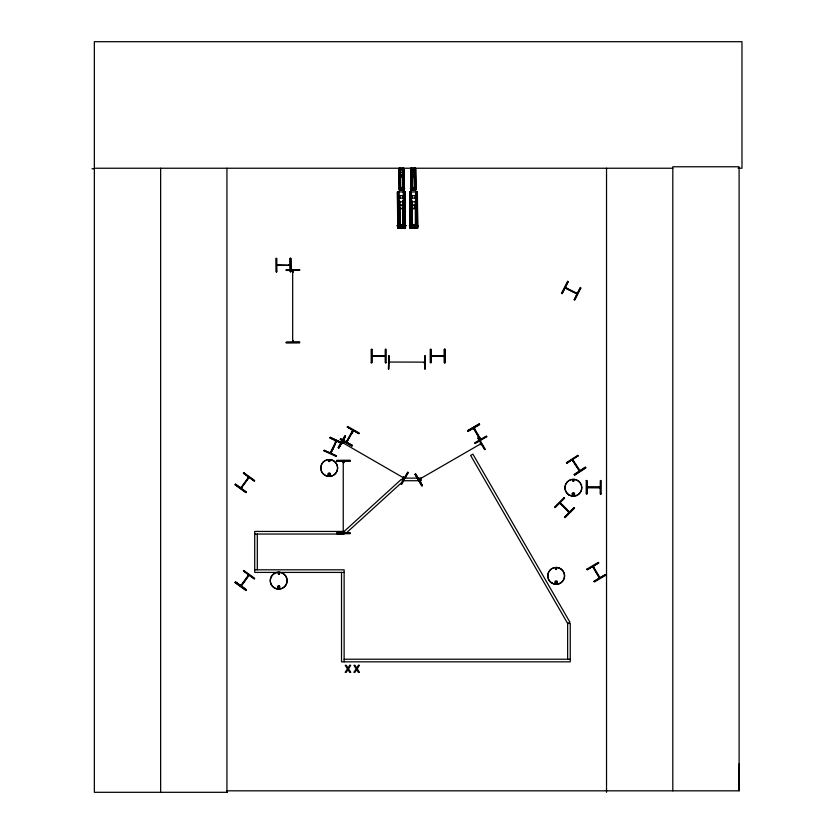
<?xml version="1.0" encoding="UTF-8"?>
<svg xmlns="http://www.w3.org/2000/svg" width="834" height="834" viewBox="0 0 834 834"><rect width="100%" height="100%" fill="white"/><g stroke="black" fill="none" stroke-linecap="round" stroke-linejoin="round"><path stroke-width="1.25" d="M739.195 763.694L739.101 790.83L226.942 790.83L226.931 792.3L226.931 168.239M342.086 442.427L343.264 443.135L343.441 442.427M404.511 477.851L403.218 477.111L404.281 478.257M346.246 441.937L346.808 440.696L347.319 440.988M560.135 502.819L560.406 504.007L560.928 503.486M569.372 512.045L560.271 502.819M292.588 271.811L292.671 270.404M293.214 271.853L293.203 270.435M292.578 342.138L292.661 340.72M293.214 342.169L293.203 340.762L292.598 341.002M343.858 462.38L343.149 462.589L343.243 461.181M343.149 532.905L343.702 531.498L343.785 532.947M278.295 573.594L278.983 573.99L278.441 573.448M279.338 573.865C278.275 571.04 277.534 576.158 279.421 573.698M277.785 586.928C280.182 583.904 279.109 590.191 277.92 586.719M329.545 461.119L328.804 460.921L329.618 461.035M328.398 474.265C330.942 471.346 329.138 477.642 328.513 473.858M555.454 568.705C556.685 571.571 557.216 566.442 555.507 568.903M555.767 568.788L556.455 569.195L555.913 568.652M572.666 480.582C573.886 483.439 574.418 478.32 572.708 480.77M573.719 480.864L572.979 480.665L573.729 480.77M241.975 487.296L241.495 486.837L240.776 487.921M241.912 585.051L241.464 584.561L240.776 585.718M418.929 479.529L480.999 443.688L481.145 444.23M418.949 479.404C420.044 477.788 421.034 479.863 419.231 479.967M481.218 444.157L479.831 444.376L481.114 443.625M292.609 270.685L293.276 270.675M292.682 271.894L293.214 271.613M292.661 340.866L292.671 342.076L293.203 341.93M343.17 461.463L343.712 462.526L343.775 461.212M343.17 531.779L343.775 531.779M343.233 531.644L343.243 532.853L343.775 532.707M331.411 451.736C330.431 450.871 329.618 453.3 330.994 453.039L336.488 441.04L330.796 452.883M336.227 441.238L330.618 453.112M424.735 362.727L424.026 362.738L424.61 362.727M414.258 227.807L413.351 227.828M335.164 441.77L335.727 442.354M573.406 460.566L572.802 460.837M346.318 441.655L346.788 442.03L347.434 440.988M352.188 431.387L353.449 430.594M592.786 566.797L599.573 578.045L599.948 577.493M474.379 429.343L473.67 428.238L474.233 428.019M480.311 438.277C478.987 437.506 480.113 440.498 480.759 439.205M424.61 362.123L388.988 362.05M389.499 362.696L388.988 362.123M572.677 493.603L572.604 494.208M413.685 188.713L413.007 188.692M241.422 488.057L240.88 487.661M241.912 487.254L241.37 486.858M248.907 477.601C248 476.37 247.948 478.706 248.136 478.539M240.838 585.551L248.636 574.855M247.823 575.887L248.355 576.148M332.193 450.568L335.393 443.563M323.999 450.892L324.311 450.214M335.8 440.727L335.602 442.281M330.254 452.789L336.196 441.113M567.631 281.36L561.511 293.287L562.168 293.631L568.235 281.663L567.579 281.329M562.085 293.589L568.069 281.579M565.233 288.084L565.588 287.501M566.442 288.7L566.64 288.032L565.306 287.438M575.658 293.37L576.252 292.838L577.274 293.505M576.784 293.86L577.055 293.318M574.303 299.781L580.287 287.772M580.808 288.043L574.793 300.031L574.136 299.698L580.203 287.73L580.871 288.074M247.813 477.955L248.251 478.633M276.721 264.889L278.212 265.348L276.721 265.358M572.26 459.743L579.442 470.856M578.733 469.803L580.016 470.657M371.922 355.784L373.413 356.243M586.938 487.004L588.293 486.879L588.564 487.609M347.257 427.071L347.622 426.424L359.277 433.054L358.912 433.711L347.267 427.05L359.006 433.544M338.239 447.608L344.869 435.953L345.516 436.318L338.885 447.973L338.239 447.608L344.922 435.984M338.729 447.889L345.359 436.224M338.802 447.931L345.443 436.276M343.41 442.479L343.264 443.021L342.294 442.552M352.876 430.271L352.104 431.387L352.667 431.939M346.318 441.812L352.813 430.396L346.725 442.041M352.282 445.366L351.906 446.013L340.251 439.382L340.616 438.736L352.261 445.387L340.522 438.892M403.197 477.715L403.489 477.194M404.302 477.653L404 478.174M401.237 483.97L407.878 472.315M404.136 480.009L401.727 484.252L401.081 483.876L407.711 472.221L408.358 472.597M405.345 477.892L408.306 472.565M351.239 434.483L353.512 430.542L346.652 442.166M592.765 566.484L599.302 577.879M593.923 567.537L593.245 566.244M599.969 577.806L599.292 576.523L598.676 576.826M473.629 428.05L480.29 439.789M420.284 479.435L419.94 478.862M235.532 484.127L235.094 484.731L245.957 492.592L246.395 491.987M240.849 487.807L248.553 477.173M242.85 485.763L247.364 479.519M241.234 488.088L249.137 477.413M235.094 582.528L235.532 581.923L246.395 589.794L245.957 590.399L235.094 582.528L245.988 590.347M242.85 583.56L247.364 577.326M249.137 575.21L241.391 585.906M330.639 451.788L331.181 451.882M329.774 461.369C326.803 462.38 330.598 458.669 329.534 461.609M277.003 265.493L277.003 264.816M278.035 265.4L277.93 264.805M276.94 265.306L289.857 265.41M385.339 356.389L372.141 356.389L372.193 355.711M385.152 356.295L385.047 355.711M444.386 356.389L431.188 356.389C430.459 355.43 432.961 355.169 432.544 356.389M600.365 487.609L587.157 487.609L587.219 486.931M588.429 487.463L588.158 486.931M600.178 487.515L600.073 486.931M248.928 575.241L247.813 575.752L248.23 576.471M564.076 497.669L554.547 507.103L555.069 507.635M564.42 498.013L555.006 507.562L564.555 498.148L564.024 497.617M568.454 510.992L568.09 511.669L569.132 512.535M568.965 512.441L569.413 511.951L560.073 502.621M564.691 517.247L574.105 507.697M293.151 271.748L293.141 270.539M293.141 342.076L293.203 341.002M343.712 532.843L343.702 531.633M555.694 568.434L556.497 568.319M556.737 582.695C552.879 582.966 558.603 579.786 556.372 582.903M577.701 455.385L566.432 462.661L566.839 463.277L578.025 455.875M566.734 463.131L577.972 455.802M572.864 459.69L572.26 460.014L579.463 471.064M578.64 469.803L579.432 469.636M585.395 467.196L574.157 474.515L574.563 475.14L585.802 467.822L585.395 467.196L574.261 474.671M574.532 475.088L585.77 467.77M342.315 441.947L343.493 442.614M586.834 569.184L598.364 562.324L598.739 562.96L587.167 569.747L586.802 569.132M587.136 569.695L598.697 562.887M592.838 566.766L593.36 566.453M605.547 574.522L593.985 581.329L594.371 581.976L605.922 575.168L605.547 574.522L594.037 581.413M467.666 430.678L479.237 423.901L479.613 424.548L468.041 431.324L467.666 430.678L479.269 423.953M467.989 431.241L479.56 424.464M415.009 474.317L415.655 473.941L422.431 485.513L421.796 485.888L415.009 474.317L421.848 485.857M474.911 443.062L486.483 436.276M486.733 436.703L475.192 443.542L474.817 442.896L486.41 436.14L486.764 436.755M419.043 479.456L420.096 478.852M420.326 479.248L419.439 479.852M473.618 428.311L480.248 439.726M566.244 288.491L566.422 287.928M576.878 293.881L565.285 288.105M480.248 444.731L480.843 443.698M384.12 355.711L384.12 356.316M385.047 356.389L372.058 356.243M444.105 356.389L431.105 356.243M600.073 487.609L587.219 487.536M401.352 189.672L401.957 189.672L401.394 188.713M413.091 189.672L413.685 189.641L413.132 188.713M401.175 227.776L402.071 227.765L401.175 227.484L401.998 227.328L401.164 227.192L401.988 227.046L401.237 226.337M413.466 227.776L414.289 227.619L413.466 227.484L414.289 227.328L413.466 227.192L414.289 227.046L413.528 226.337L414.352 226.337L413.341 226.306M443.167 355.638L442.875 356.389M568.413 511.159L568.225 511.732M572.645 459.492L573.49 460.556L572.937 460.868M425.1 355.711L425.111 369.128M388.915 362.185L389.499 362.133M399.173 168.26L403.646 168.218L403.875 189.964M410.901 168.26L415.374 168.218M399.184 169.907L403.656 169.855M410.922 169.907L415.395 169.855M399.215 172.367L403.687 172.315M410.953 172.367L415.426 172.315M399.236 174.546L403.708 174.494M410.964 174.546L415.436 174.494M399.257 177.006L403.729 176.954M410.995 177.006L415.468 176.954M399.382 187.556L403.854 187.504M411.11 187.556L415.582 187.504M398.642 188.255L404.605 188.192M410.38 188.255L416.343 188.192M398.642 188.442L404.605 188.38M410.38 188.442L416.343 188.38M401.269 188.661L401.967 188.651M410.86 168.353L411.141 190.027L415.957 189.954L415.707 168.28M410.797 190.037L411.496 190.027L411.256 168.353M411.662 190.027L412.361 190.016M413.018 190.027L413.727 190.016M405.084 191.872L397.338 191.987L397.766 228.318L405.48 228.203L405.053 191.872M397.901 195.677L404.605 195.604M410.192 195.677L416.896 195.604M397.922 198.138L404.626 198.065M410.224 198.138L416.927 198.065M397.964 201.818L404.667 201.745M410.255 201.818L416.969 201.745M397.995 205.091L404.698 205.018M410.286 205.091L416.99 205.018M398.026 208.781L404.74 208.708M410.328 208.781L417.031 208.708M398.214 224.596L404.917 224.523M410.505 224.596L417.208 224.523M397.109 225.67L406.043 225.566M397.109 225.951L406.054 225.847M409.4 225.67L418.345 225.566M409.4 225.951L418.345 225.847M401.039 226.243L402.103 226.233M401.039 226.306L402.103 226.295M401.06 227.828L402.113 227.807M276.679 258.415L275.929 258.415L276.023 271.832L276.763 271.832M276.857 264.889L289.992 265.275M289.857 265.337L288.825 265.327M286.198 270.258L299.614 270.268M290.92 271.738L290.18 271.738L290.117 258.332L290.837 258.321L290.92 271.738L290.774 258.321M299.614 342.169L286.198 342.253L286.208 343.003L299.614 342.92L299.614 342.169L286.198 342.347M336.769 460.472L350.176 460.389L350.186 461.129L336.769 461.223L336.769 460.472L350.176 460.451M336.769 461.129L350.176 460.952M350.186 532.947L336.769 533.062L350.186 533.041L350.186 533.687L336.78 533.718L336.769 533.03M92.021 168.76L94.346 168.749M94.346 168.239L672.809 168.239M738.08 168.239L741.979 168.239L741.979 41.7L94.346 41.7L94.346 792.3L227.025 792.3L227.025 790.83M371.922 349.31L371.172 349.31L371.234 362.717M444.386 349.31L445.127 349.31L445.127 362.717L444.386 362.717L444.386 349.31L444.48 362.717M372.058 355.784L385.193 355.784M431.105 355.784L444.105 355.711M371.172 362.717L371.922 362.717L371.828 349.31L371.735 362.717M386.079 362.717L385.329 362.717L385.329 349.31L386.079 349.31L386.017 362.717M430.969 362.717L430.229 362.717L430.229 349.31L430.969 349.31L430.876 362.717L430.782 349.31M586.198 480.53L586.938 480.53L586.938 493.937L586.198 493.937L586.26 480.53M587.084 487.004L600.219 487.004M589.909 487.41L597.613 487.41M601.095 493.937L600.355 493.937L600.386 480.53L601.095 480.53L601.043 493.937M254.714 534.041L344.129 534.041L344.129 531.435L401.383 479.3L403.135 481.228L345.881 533.364L344.129 531.435L254.714 531.435L254.714 572.416L344.129 572.416M254.714 569.81L344.129 569.81L344.129 661.831M344.129 659.225L570.247 659.225M288.929 265.421L288.679 264.743L289.951 264.753M556.163 582.935L555.6 582.695M278.692 586.125L279.254 586.365M373.132 355.638L373.538 356.243M599.146 487.609L599.01 486.879L600.355 487.004M474.244 429.208L474.754 428.791M443.167 356.316L443.073 355.732L444.386 355.784M432.179 355.711L432.325 356.243M424.099 362.717L424.152 362.727M330.201 437.402L342.388 443.01M329.993 437.86L342.18 443.459M336.425 455.989L324.238 450.381L336.498 455.812L336.185 456.49L324.03 450.829M385.329 355.784L383.984 355.659L383.786 356.389M565.431 287.501L577.149 293.443M567.777 289.148L574.636 292.64M340.282 439.33L351.938 445.961M403.333 477.184L404.386 477.778M403.103 477.59L404.156 478.184L342.211 442.416M348.925 438.142L346.715 441.947M243.497 473.107L254.37 480.978M246.343 492.07L235.469 484.2L246.28 492.143M235.125 484.679L245.988 492.55M243.497 570.915L254.37 578.775M235.511 581.955L246.343 589.867L235.417 582.08M329.607 473.566L330.003 474.265M292.671 342.211L292.671 270.539L292.682 271.759M343.243 532.989L343.243 461.317M559.75 503.152L569.038 512.441M593.255 567.6L593.839 567.256M599.417 576.732L598.895 577.034M480.259 438.309L479.675 438.653M577.67 455.333L578.077 455.958M572.729 459.607L579.88 470.459M593.235 566.369L600.011 577.743M474.098 427.936L480.738 439.268M473.691 428.176L480.332 439.508M478.007 437.944L484.783 449.516M415.572 473.993L422.358 485.565M415.499 474.035L417.959 478.247M419.189 480.353L422.275 485.607M343.785 461.452L343.712 462.526M417.219 191.883L417.615 228.203M416.854 191.883L417.25 228.203M416.541 195.782L416.562 198.377M416.593 200.963L416.844 224.315M416.374 195.782L416.437 198.377M416.427 200.973L416.708 224.315M416.687 224.523L416.729 228.214M416.124 195.782L416.145 198.377L415.957 195.782M416.176 200.973L416.427 224.325M416.01 200.973L416.395 224.325M415.613 168.28L415.853 189.964M415.332 168.291L415.613 189.964M415.541 191.893L415.937 228.224M415.134 168.291L415.374 189.964L415.03 168.291M415.53 195.792L415.551 198.388M415.582 200.973L415.832 224.325M414.863 168.291L415.071 189.964L414.748 168.291M415.228 195.792L415.123 198.388M415.29 200.984L415.374 224.336M414.498 168.291L414.696 189.975M414.269 168.301L414.488 188.703M414.925 228.235L412.872 228.255M414.154 168.301L414.394 188.703M414.06 189.975L412.694 189.996M412.111 168.343L412.34 187.473M411.996 195.854L412.059 198.45M412.059 201.046L412.132 204.935M412.121 207.53L412.34 224.398M411.537 168.343L411.746 187.473M411.871 195.865L411.892 198.45M411.923 201.046L411.965 204.945M411.996 207.53L412.173 224.398M411.454 168.353L411.631 187.473M411.454 191.976L411.85 228.297M410.953 168.353L411.183 190.027M411.141 195.865L411.172 198.461M411.204 201.057L411.245 204.945M411.266 207.541L411.454 224.409M411.006 195.865L411.006 198.461M411.068 201.057L411.079 204.945M411.141 207.541L411.287 224.409M410.682 191.976L410.755 198.471L410.568 195.875M410.787 201.057L410.828 204.956M410.849 207.551L411.037 224.409L410.693 207.551M410.62 201.067L410.797 204.956M411.026 224.586L411.068 228.276M410.224 191.987L410.609 228.308M410.151 191.987L410.547 228.308M409.796 191.987L410.057 228.318M404.928 191.883L405.314 228.203M404.626 191.883L405.022 228.203L404.553 191.883M404.115 189.964L403.969 168.28L404.229 189.954L399.059 190.037L398.84 168.353M404.24 195.782L404.271 198.377M404.302 200.963L404.553 224.315M403.687 168.28L403.917 189.964M404.104 195.782L404.104 198.377M404.136 200.973L404.417 224.315M404.396 224.523L404.438 228.214M403.823 195.782L403.823 198.377M403.854 200.973L404.136 224.325M403.666 195.782L403.687 198.377M403.719 200.973L403.969 224.325M403.01 168.291L403.333 189.964M403.249 191.893L403.646 228.224M403.051 189.975L402.812 168.291L402.958 189.975M403.229 195.792L403.26 198.388M403.291 200.973L403.541 224.325M402.937 195.792L402.968 198.388M402.989 200.984L403.249 224.336M402.53 168.301L402.666 188.703L402.415 168.301M402.801 195.792L402.801 198.388M402.832 200.984L403.114 224.336M402.322 189.975L400.956 189.996M402.624 228.235L400.581 228.255M400.601 187.473L400.372 168.343L400.487 187.473M400.039 168.343L400.32 190.027M399.799 168.343L399.903 187.473M399.507 168.353L399.757 190.027M399.413 168.353L399.653 190.027M399.736 195.854L399.736 198.45M399.788 201.046L399.799 204.935M399.861 207.53L400.018 224.398M399.132 168.353L399.403 190.027M399.569 195.865L399.601 198.45M399.632 201.046L399.674 204.945M399.694 207.53L399.882 224.398M399.277 195.865L399.298 198.461M399.33 201.057L399.371 204.945M399.403 207.541L399.58 224.398M399.163 191.976L399.559 228.297M398.85 195.865L398.881 198.461M398.902 201.057L398.944 204.945M398.975 207.541L399.152 224.409M398.683 195.865L398.746 198.461M398.735 201.057L398.819 204.945M398.84 207.541L398.996 224.409M398.402 195.875L398.464 198.471M398.485 201.057L398.496 204.956M398.527 207.551L398.746 224.409M398.725 224.586L398.767 228.276M398.266 195.875L398.298 198.471M398.329 201.067L398.371 204.956M398.391 207.551L398.579 224.409M397.505 191.987L397.891 228.318M290.18 258.332L290.368 271.738M276.669 271.832L276.586 258.415L276.575 271.832M424.819 355.711L424.787 369.128M388.727 355.722L388.769 369.128M739.101 790.83L739.101 166.769L672.809 166.769L672.809 790.83M606.526 168.239L606.526 792.3M600.543 480.53L600.449 493.937M586.761 480.53L586.855 493.937M567.641 659.225L567.641 623.457L470.626 455.427L472.878 454.123L569.893 622.154L567.641 623.457L570.247 623.457L570.247 661.831L341.523 661.831L341.523 572.416M445.064 349.31L445.064 362.717M444.564 349.31L444.564 362.717M385.517 349.31L385.517 362.717M257.32 534.041L257.32 569.81M160.639 168.239L160.639 792.3M400.518 175.505C401.779 179.289 403.437 172.794 400.518 175.505M412.257 175.505C413.508 179.289 415.176 172.794 412.257 175.505M572.489 493.77C573.604 497.241 575.199 491.32 572.489 493.77M330.233 437.35L329.92 438.027L342.117 443.605L342.42 442.948L330.233 437.35M349.727 665.303L348.007 668.086L346.318 665.303L345.245 665.303L347.424 668.837L345.172 672.381L346.193 672.381L347.945 669.546L349.675 672.381L350.76 672.381L348.529 668.795L350.749 665.303L349.727 665.303M358.432 665.303L356.712 668.086L355.013 665.303L353.939 665.303L356.128 668.837L353.877 672.381L354.898 672.381L356.65 669.546L358.38 672.381L359.454 672.381L357.233 668.795L359.454 665.303L358.432 665.303M243.83 472.659L243.392 473.264L254.255 481.124L254.693 480.52L243.83 472.659M243.83 570.456L243.392 571.061L254.255 578.921L254.693 578.327L243.83 570.456M574.042 507.635L564.576 517.132L565.077 517.643L574.563 508.156L574.042 507.635M478.487 437.662L477.851 438.038L484.627 449.609L485.273 449.234L478.487 437.662M388.821 355.722L388.498 369.139L388.821 355.722M417.386 191.872L409.63 191.987L410.026 228.318L417.771 228.203L417.354 191.872M299.604 269.611L286.198 269.757L286.198 270.445L299.614 270.362L299.604 269.611M421.233 478.122L402.676 478.122L402.676 480.728L421.233 480.728L421.233 478.122M412.059 190.027L411.819 168.343L412.006 190.027M410.901 190.037L410.672 168.353L410.818 190.037M403.635 189.964L403.312 168.291L403.531 189.964M398.256 228.308L397.86 191.987L398.193 228.308M572.718 495.125A1.303 1.303 0 0 0 574.668 494.009A1.303 1.303 0 0 0 572.718 492.884A1.303 1.303 0 0 0 572.718 495.125M569.132 495.083A8.486 8.486 0 0 0 581.851 487.734A8.486 8.486 0 0 0 569.132 480.394A8.486 8.486 0 0 0 569.132 495.083M569.195 494.969A8.35 8.35 0 0 0 581.725 487.734A8.35 8.35 0 0 0 569.195 480.509A8.35 8.35 0 0 0 569.195 494.969M328.554 475.39A1.303 1.303 0 0 0 330.504 474.265A1.303 1.303 0 0 0 328.554 473.139A1.303 1.303 0 0 0 328.554 475.39M325.02 475.234A8.371 8.371 0 0 0 337.572 467.989A8.371 8.371 0 0 0 325.02 460.743A8.371 8.371 0 0 0 325.02 475.234M324.958 475.338A8.486 8.486 0 0 0 337.687 467.989A8.486 8.486 0 0 0 324.958 460.649A8.486 8.486 0 0 0 324.958 475.338M278.087 587.97A1.209 1.209 0 0 0 279.901 586.928A1.209 1.209 0 0 0 278.087 585.885A1.209 1.209 0 0 0 278.087 587.97M274.501 587.918A8.382 8.382 0 0 0 287.073 580.662A8.382 8.382 0 0 0 274.501 573.396A8.486 8.486 0 0 0 274.449 588.001A8.486 8.486 0 0 0 287.177 580.662A8.486 8.486 0 0 0 274.449 573.312A8.382 8.382 0 0 0 274.501 587.918M555.517 583.258A1.303 1.303 0 0 0 557.466 582.132A1.303 1.303 0 0 0 555.517 581.006A1.303 1.303 0 0 0 555.517 583.258M551.993 583.091A8.35 8.35 0 0 0 564.514 575.856A8.35 8.35 0 0 0 551.993 568.632A8.35 8.35 0 0 0 551.993 583.091M551.931 583.206A8.486 8.486 0 0 0 564.649 575.856A8.486 8.486 0 0 0 551.931 568.517A8.486 8.486 0 0 0 551.931 583.206M412.622 207.968A1.491 1.491 0 0 0 415.103 207.27A1.491 1.491 0 0 0 413.257 205.466A1.491 1.491 0 0 0 412.622 207.968M400.32 207.968A1.491 1.491 0 0 0 402.812 207.27A1.491 1.491 0 0 0 400.966 205.466A1.491 1.491 0 0 0 400.32 207.968"/></g></svg>
